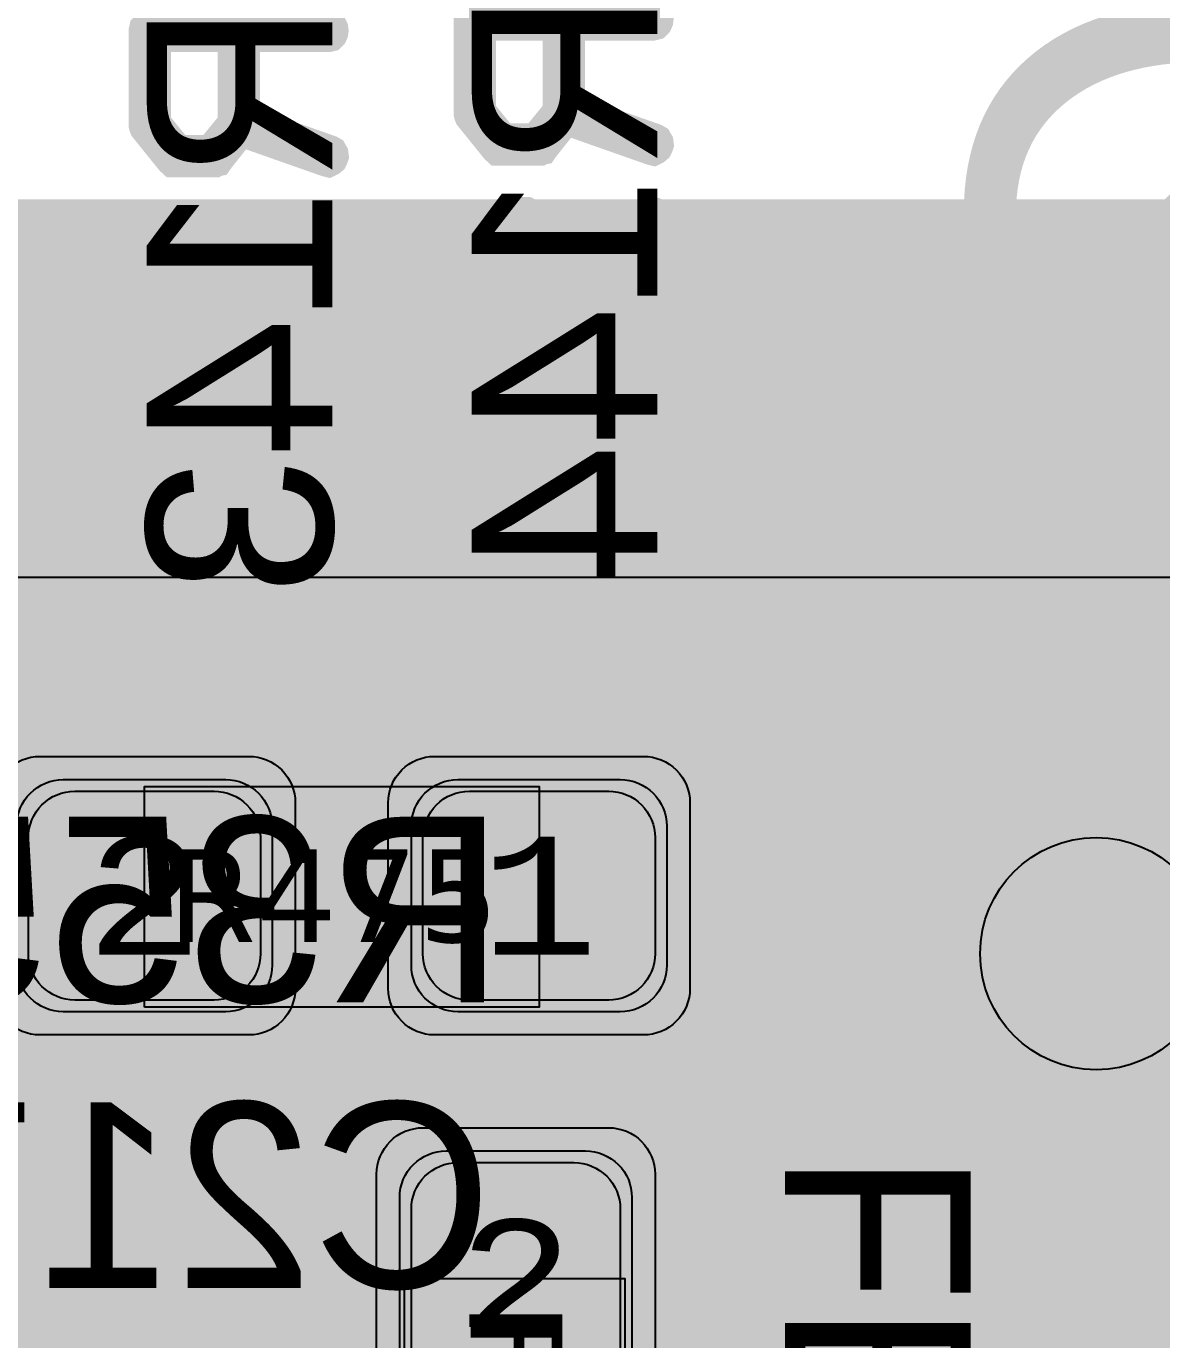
# Model space of a CAD drawing. Extents: x -28 to 199, y -61 to 255.
# Drawn here: x 135.14 to 140.03, y 121.84 to 127.5 of the extents above; entities that cross this region are included whole.
import ezdxf
from ezdxf.enums import TextEntityAlignment as Align

# ---------------------------------------------------------------- set-up
doc = ezdxf.new("R2010")
doc.units = 0
doc.header["$MEASUREMENT"] = 0
for name, color, linetype in [('ASSEMBLY_OUTLINES_TOP', 102, 'CONTINUOUS'), ('ASSEMBLY_PART_NUMBERS_BTM', 191, 'CONTINUOUS'), ('ASSEMBLY_PART_NUMBERS_TOP', 102, 'CONTINUOUS'), ('ASSEMBLY_REF_DES_TOP', 102, 'CONTINUOUS'), ('DRILL_DRAWING', 21, 'CONTINUOUS'), ('GENERATED_SILKSCREEN_BTM', 255, 'CONTINUOUS'), ('GENERATED_SILKSCREEN_TOP', 140, 'CONTINUOUS'), ('MOUNTING_HOLES_LAYER_2', 42, 'CONTINUOUS'), ('MOUNTING_HOLES_LAYER_3', 42, 'CONTINUOUS'), ('MOUNTING_HOLES_LAYER_BOT21', 42, 'CONTINUOUS'), ('MOUNTING_HOLES_LAYER_TOP', 42, 'CONTINUOUS'), ('PART_PADS_SMD_TOP', 150, 'CONTINUOUS'), ('PIN_NUMBERS_BTM', 8, 'CONTINUOUS'), ('PIN_NUMBERS_TOP', 8, 'CONTINUOUS'), ('PLACEMENT_OUTLINES_TOP', 130, 'CONTINUOUS'), ('PLANE_SHAPES_LAYER_2', 230, 'CONTINUOUS'), ('PLANE_SHAPES_LAYER_3', 81, 'CONTINUOUS'), ('SILKSCREEN_OUTLINES_TOP', 150, 'CONTINUOUS'), ('SILKSCREEN_REF_DES_BTM', 211, 'CONTINUOUS'), ('SILKSCREEN_REF_DES_TOP', 150, 'CONTINUOUS'), ('SOLDERMASK_PADS_TOP', 180, 'CONTINUOUS'), ('SOLDERPASTE_PADS_TOP', 180, 'CONTINUOUS'), ('TRACES_LAYER_2', 230, 'CONTINUOUS'), ('TRACES_LAYER_BOTTOM', 10, 'CONTINUOUS'), ('TRACES_LAYER_TOP', 150, 'CONTINUOUS')]:
    doc.layers.add(name, color=color, linetype=linetype)
doc.styles.add('COURIER_NEW', font='COUR.TTF')
doc.styles.add('VERDANA', font='verdana.TTF')
doc.styles.add('VERIBEST_GERBER_0', font='txt')

msp = doc.modelspace()

# ---------------------------------------------------------------- hatches: boundary and pattern name
at = {"layer": 'MOUNTING_HOLES_LAYER_2'}
h = msp.add_hatch(color=256, dxfattribs=at)
edge = h.paths.add_edge_path()
edge.add_arc((139.75, 123.5), 0.5, 0, 360)
at = {"layer": 'MOUNTING_HOLES_LAYER_3'}
h = msp.add_hatch(color=256, dxfattribs=at)
edge = h.paths.add_edge_path()
edge.add_arc((139.75, 123.5), 0.5, 0, 360)
at = {"layer": 'MOUNTING_HOLES_LAYER_BOT21'}
h = msp.add_hatch(color=256, dxfattribs=at)
edge = h.paths.add_edge_path()
edge.add_arc((139.75, 123.5), 0.5, 0, 360)
at = {"layer": 'MOUNTING_HOLES_LAYER_TOP'}
h = msp.add_hatch(color=256, dxfattribs=at)
edge = h.paths.add_edge_path()
edge.add_arc((139.75, 123.5), 0.5, 0, 360)
at = {"layer": 'PLANE_SHAPES_LAYER_2'}
h = msp.add_hatch(color=256, dxfattribs=at)
h.paths.add_polyline_path([(169.5, 129.25), (149.5, 129.25), (142.25, 122), (142.25, 90.5), (147.5, 90.5), (147.5, 80), (154, 80), (154, 69.25), (131.75, 69.25), (131.75, 73.25), (121.25, 73.25), (121.25, 81), (110.5, 81), (110.5, 125.75), (106.5, 125.75), (106.5, 128.75), (93.5, 128.75), (93.5, 120.25), (91.75, 120.25), (91.75, 121.5), (80, 121.5), (80, 118.25), (73.25, 118.25), (73.25, 124.5), (67.5, 124.5), (67.5, 128), (57.75, 128), (57.75, 120.25), (55.25, 120.25), (55.25, 121.5), (47.5, 121.5), (47.5, 119), (35, 119), (35, 134.75), (32.75, 134.75), (32.75, 159.75), (29.25, 159.75), (29.25, 175.25), (22.5, 175.25), (22.5, 195.25), (17.25, 195.25), (17.25, 198), (22.5, 198), (22.5, 216.5), (40.25, 216.5), (40.25, 235.5), (54.5, 235.5), (54.5, 254), (87.25, 254), (87.25, 236.25), (86.25, 236.25), (86.25, 228.75), (81, 228.75), (81, 218.75), (95.25, 218.75), (95.25, 194.5), (87, 194.5), (87, 172), (131.1, 172), (131.1, 208.75), (115.5, 208.75), (115.5, 213.75), (106.75, 213.75), (106.75, 218.75), (110.25, 222.25), (110.25, 226.25), (142.5, 226.25), (142.5, 221.5), (160.5, 221.5), (160.5, 240.75), (169.5, 240.75)])
h.paths.add_polyline_path([(35.5, 149.5), (41.75, 149.5), (41.75, 152), (39.25, 152), (39.25, 154), (37.75, 154), (37.75, 152), (35.5, 152)], flags=16)
h.paths.add_polyline_path([(37.5, 125.75), (37.5, 128.75), (42.75, 128.75), (42.75, 125.75)], flags=16)
h.paths.add_polyline_path([(52, 127.75), (52, 130.75), (54.25, 130.75), (54.25, 127.75)], flags=16)
h.paths.add_polyline_path([(50.75, 219.5), (50.75, 226.5), (71.75, 226.5), (71.75, 219.5)], flags=16)
h.paths.add_polyline_path([(66.5, 150.75), (66.5, 177.5), (72.25, 177.5), (72.25, 150.75)], flags=16)
h.paths.add_polyline_path([(47.25, 185.25), (73, 185.25), (73, 188.25), (70.25, 188.25), (70.25, 191), (47.25, 191)], flags=16)
h.paths.add_polyline_path([(84.5, 208), (84.5, 212.75), (85, 212.75), (85, 208)], flags=16)
h.paths.add_polyline_path([(61.5, 137.25), (87.75, 137.25), (87.75, 140.5), (84.75, 140.5), (84.75, 143), (61.5, 143)], flags=16)
h.paths.add_polyline_path([(88.75, 127), (88.75, 130), (91, 130), (91, 127)], flags=16)
h.paths.add_polyline_path([(85.5, 130.25), (85.5, 132.5), (91, 132.5), (91, 130.25)], flags=16)
h.paths.add_polyline_path([(108.75, 142.25), (135.75, 142.25), (135.75, 145.75), (132.25, 145.75), (132.25, 149), (108.75, 149)], flags=16)
h.paths.add_polyline_path([(114.25, 126.75), (140.75, 126.75), (140.75, 129.75), (137.25, 129.75), (137.25, 133), (114.25, 133)], flags=16)
h.paths.add_polyline_path([(155.25, 180.25), (166.25, 180.25), (166.25, 186.25), (152.25, 186.25), (152.25, 183), (155.25, 183)], flags=16)
at = {"layer": 'PLANE_SHAPES_LAYER_3'}
h = msp.add_hatch(color=256, dxfattribs=at)
h.paths.add_polyline_path([(169.5, 129.25), (149.5, 129.25), (142.25, 122), (142.25, 90.5), (147.5, 90.5), (147.5, 80), (154, 80), (154, 69.25), (131.75, 69.25), (131.75, 73.25), (121.25, 73.25), (121.25, 81), (110.5, 81), (110.5, 125.75), (106.5, 125.75), (106.5, 128.75), (93.5, 128.75), (93.5, 120.25), (91.75, 120.25), (91.75, 121.5), (80, 121.5), (80, 118.25), (73.25, 118.25), (73.25, 124.5), (67.5, 124.5), (67.5, 127.75), (58.25, 127.75), (58.25, 130.25), (88.75, 130.25), (88.75, 127), (91, 127), (91, 132.5), (55, 132.5), (55, 131.25), (52, 131.25), (52, 127.75), (55, 127.75), (55, 127.25), (57.75, 127.25), (57.75, 120.25), (55.25, 120.25), (55.25, 121.5), (47.5, 121.5), (47.5, 119), (35, 119), (35, 134.75), (32.75, 134.75), (32.75, 159.75), (29.25, 159.75), (29.25, 175.25), (22.5, 175.25), (22.5, 195.25), (17.25, 195.25), (17.25, 198), (22.5, 198), (22.5, 216.5), (40.25, 216.5), (40.25, 235.5), (54.5, 235.5), (54.5, 254), (87.25, 254), (87.25, 236.25), (86.25, 236.25), (86.25, 228.75), (81, 228.75), (81, 218.75), (95.25, 218.75), (95.25, 194.5), (87, 194.5), (87, 172), (131.1, 172), (131.1, 208.75), (115.5, 208.75), (115.5, 213.75), (106.75, 213.75), (106.75, 218.75), (110.25, 222.25), (110.25, 226.25), (142.5, 226.25), (142.5, 221.5), (160.5, 221.5), (160.5, 240.75), (169.5, 240.75)])
h.paths.add_polyline_path([(35.5, 149.5), (41.75, 149.5), (41.75, 152), (39.25, 152), (39.25, 154), (37.75, 154), (37.75, 152), (35.5, 152)], flags=16)
h.paths.add_polyline_path([(37.5, 125.75), (37.5, 128.75), (42.75, 128.75), (42.75, 125.75)], flags=16)
h.paths.add_polyline_path([(50.75, 219.5), (50.75, 226.5), (71.75, 226.5), (71.75, 219.5)], flags=16)
h.paths.add_polyline_path([(66.5, 150.75), (66.5, 177.5), (72.25, 177.5), (72.25, 150.75)], flags=16)
h.paths.add_polyline_path([(47.25, 185.25), (73, 185.25), (73, 188.25), (70.25, 188.25), (70.25, 191), (47.25, 191)], flags=16)
h.paths.add_polyline_path([(84.5, 208), (84.5, 212.75), (85, 212.75), (85, 208)], flags=16)
h.paths.add_polyline_path([(61.5, 137.25), (87.75, 137.25), (87.75, 140.5), (84.75, 140.5), (84.75, 143), (61.5, 143)], flags=16)
h.paths.add_polyline_path([(108.75, 142.25), (135.75, 142.25), (135.75, 145.75), (132.25, 145.75), (132.25, 149), (108.75, 149)], flags=16)
h.paths.add_polyline_path([(114.25, 126.75), (140.75, 126.75), (140.75, 129.75), (137.25, 129.75), (137.25, 133), (114.25, 133)], flags=16)
h.paths.add_polyline_path([(155.25, 180.25), (166.25, 180.25), (166.25, 186.25), (152.25, 186.25), (152.25, 183), (155.25, 183)], flags=16)

# ---------------------------------------------------------------- linework, layer by layer
at = {"layer": 'ASSEMBLY_OUTLINES_TOP', "const_width": 0.2}
msp.add_lwpolyline([(110.58, 125.12), (110.58, 134.42), (143.78, 134.42), (143.78, 125.12)], close=True, dxfattribs=at)
at = {"layer": 'ASSEMBLY_OUTLINES_TOP'}
for points in [[(135.65, 123.27), (135.65, 124.22), (137.35, 124.22), (137.35, 123.27)], [(136.77, 120.4), (136.77, 122.1), (137.72, 122.1), (137.72, 120.4)]]:
    msp.add_lwpolyline(points, close=True, dxfattribs=at)
at = {"layer": 'GENERATED_SILKSCREEN_BTM', "const_width": 0.15}
for points in [[(137.3608, 126.9752), (137.3592, 126.9728), (137.3552, 126.972), (137.3512, 126.9696), (137.3472, 126.9696), (137.1824, 126.9696), (137.1784, 126.9696), (137.176, 126.972), (137.1736, 126.972), (137.1728, 126.9728), (137.172, 126.9736), (137.1696, 126.9752), (137.06, 127.1112), (137.0584, 127.1152), (137.0576, 127.1176), (137.0568, 127.1216), (137.0568, 127.5248), (137.0584, 127.532), (137.0624, 127.536), (137.0672, 127.5408), (137.0728, 127.5424), (137.8408, 127.5424), (137.8472, 127.5408), (137.8512, 127.5368), (137.8536, 127.532), (137.8544, 127.5264), (137.8536, 127.52), (137.8512, 127.5144), (137.8472, 127.5104), (137.8408, 127.5088), (137.4728, 127.5088), (137.4728, 127.1328), (137.8456, 127.0016), (137.8512, 126.9984), (137.8544, 126.9928), (137.8552, 126.9864), (137.8536, 126.9816), (137.8512, 126.9768), (137.8464, 126.9728), (137.8416, 126.9704), (137.8352, 126.972), (137.4624, 127.1032), (137.3608, 126.9752)], [(135.9608, 126.9252), (135.9592, 126.9228), (135.9552, 126.922), (135.9512, 126.9196), (135.9472, 126.9196), (135.7824, 126.9196), (135.7784, 126.9196), (135.776, 126.922), (135.7736, 126.922), (135.7728, 126.9228), (135.772, 126.9236), (135.7696, 126.9252), (135.66, 127.0612), (135.6584, 127.0652), (135.6576, 127.0676), (135.6568, 127.0716), (135.6568, 127.4748), (135.6584, 127.482), (135.6624, 127.486), (135.6672, 127.4908), (135.6728, 127.4924), (136.4408, 127.4924), (136.4472, 127.4908), (136.4512, 127.4868), (136.4536, 127.482), (136.4544, 127.4764), (136.4536, 127.47), (136.4512, 127.4644), (136.4472, 127.4604), (136.4408, 127.4588), (136.0728, 127.4588), (136.0728, 127.0828), (136.4456, 126.9516), (136.4512, 126.9484), (136.4544, 126.9428), (136.4552, 126.9364), (136.4536, 126.9316), (136.4512, 126.9268), (136.4464, 126.9228), (136.4416, 126.9204), (136.4352, 126.922), (136.0624, 127.0532), (135.9608, 126.9252)], [(137.0896, 127.5088), (137.0896, 127.1256), (137.1904, 127.0016), (137.3392, 127.0016), (137.4408, 127.1256), (137.4408, 127.5088), (137.0896, 127.5088)], [(135.6896, 127.4588), (135.6896, 127.0756), (135.7904, 126.9516), (135.9392, 126.9516), (136.0408, 127.0756), (136.0408, 127.4588), (135.6896, 127.4588)], [(137.824, 126.6704), (137.8256, 126.6768), (137.8288, 126.68), (137.8344, 126.6824), (137.8408, 126.6832), (137.8464, 126.6824), (137.852, 126.68), (137.856, 126.6768), (137.8568, 126.6704), (137.8568, 126.3584), (137.856, 126.3528), (137.852, 126.348), (137.8464, 126.3456), (137.8408, 126.3448), (137.8344, 126.3456), (137.8288, 126.348), (137.8256, 126.3528), (137.824, 126.3584), (137.824, 126.4992), (137.0728, 126.4992), (137.0672, 126.5), (137.0632, 126.5024), (137.0608, 126.5064), (137.06, 126.512), (137.0592, 126.516), (137.0592, 126.52), (137.0608, 126.5232), (137.064, 126.5264), (137.2832, 126.6824), (137.2888, 126.6848), (137.2944, 126.6848), (137.2992, 126.6824), (137.3032, 126.6784), (137.3064, 126.6736), (137.308, 126.668), (137.308, 126.6648), (137.3064, 126.6624), (137.3048, 126.66), (137.3024, 126.6584), (137.1232, 126.5304), (137.824, 126.5304), (137.824, 126.6704)], [(136.424, 126.6204), (136.4256, 126.6268), (136.4288, 126.63), (136.4344, 126.6324), (136.4408, 126.6332), (136.4464, 126.6324), (136.452, 126.63), (136.456, 126.6268), (136.4568, 126.6204), (136.4568, 126.3084), (136.456, 126.3028), (136.452, 126.298), (136.4464, 126.2956), (136.4408, 126.2948), (136.4344, 126.2956), (136.4288, 126.298), (136.4256, 126.3028), (136.424, 126.3084), (136.424, 126.4492), (135.6728, 126.4492), (135.6672, 126.45), (135.6632, 126.4524), (135.6608, 126.4564), (135.66, 126.462), (135.6592, 126.466), (135.6592, 126.47), (135.6608, 126.4732), (135.664, 126.4764), (135.8832, 126.6324), (135.8888, 126.6348), (135.8944, 126.6348), (135.8992, 126.6324), (135.9032, 126.6284), (135.9064, 126.6236), (135.908, 126.618), (135.908, 126.6148), (135.9064, 126.6124), (135.9048, 126.61), (135.9024, 126.6084), (135.7232, 126.4804), (136.424, 126.4804), (136.424, 126.6204)], [(137.8408, 125.572), (137.8472, 125.5712), (137.8512, 125.5672), (137.8536, 125.5616), (137.8544, 125.556), (137.8536, 125.5504), (137.8512, 125.5456), (137.8472, 125.5416), (137.8408, 125.54), (137.5984, 125.54), (137.5984, 125.5024), (137.5968, 125.4968), (137.5936, 125.492), (137.588, 125.4896), (137.5824, 125.4888), (137.576, 125.4896), (137.5704, 125.492), (137.5664, 125.4968), (137.5656, 125.5024), (137.5656, 125.54), (137.0952, 125.54), (137.0912, 125.5408), (137.088, 125.5424), (137.0848, 125.5464), (137.0824, 125.5504), (137.0808, 125.5552), (137.08, 125.56), (137.0808, 125.564), (137.084, 125.568), (137.5696, 126.0536), (137.5744, 126.0568), (137.5792, 126.0584), (137.584, 126.0576), (137.5896, 126.0544), (137.5936, 126.0528), (137.596, 126.0496), (137.5976, 126.0464), (137.5984, 126.0424), (137.5984, 125.572), (137.8408, 125.572)], [(136.4408, 125.522), (136.4472, 125.5212), (136.4512, 125.5172), (136.4536, 125.5116), (136.4544, 125.506), (136.4536, 125.5004), (136.4512, 125.4956), (136.4472, 125.4916), (136.4408, 125.49), (136.1984, 125.49), (136.1984, 125.4524), (136.1968, 125.4468), (136.1936, 125.442), (136.188, 125.4396), (136.1824, 125.4388), (136.176, 125.4396), (136.1704, 125.442), (136.1664, 125.4468), (136.1656, 125.4524), (136.1656, 125.49), (135.6952, 125.49), (135.6912, 125.4908), (135.688, 125.4924), (135.6848, 125.4964), (135.6824, 125.5004), (135.6808, 125.5052), (135.68, 125.51), (135.6808, 125.514), (135.684, 125.518), (136.1696, 126.0036), (136.1744, 126.0068), (136.1792, 126.0084), (136.184, 126.0076), (136.1896, 126.0044), (136.1936, 126.0028), (136.196, 125.9996), (136.1976, 125.9964), (136.1984, 125.9924), (136.1984, 125.522), (136.4408, 125.522)], [(137.5656, 126.0024), (137.136, 125.572), (137.5656, 125.572), (137.5656, 126.0024)], [(136.1656, 125.9524), (135.736, 125.522), (136.1656, 125.522), (136.1656, 125.9524)], [(137.8408, 124.816), (137.8472, 124.8152), (137.8512, 124.8112), (137.8536, 124.8056), (137.8544, 124.8), (137.8536, 124.7944), (137.8512, 124.7896), (137.8472, 124.7856), (137.8408, 124.784), (137.5984, 124.784), (137.5984, 124.7464), (137.5968, 124.7408), (137.5936, 124.736), (137.588, 124.7336), (137.5824, 124.7328), (137.576, 124.7336), (137.5704, 124.736), (137.5664, 124.7408), (137.5656, 124.7464), (137.5656, 124.784), (137.0952, 124.784), (137.0912, 124.7848), (137.088, 124.7864), (137.0848, 124.7904), (137.0824, 124.7944), (137.0808, 124.7992), (137.08, 124.804), (137.0808, 124.808), (137.084, 124.812), (137.5696, 125.2976), (137.5744, 125.3008), (137.5792, 125.3024), (137.584, 125.3016), (137.5896, 125.2984), (137.5936, 125.2968), (137.596, 125.2936), (137.5976, 125.2904), (137.5984, 125.2864), (137.5984, 124.816), (137.8408, 124.816)], [(136.4536, 125.11), (136.344, 125.2452), (136.34, 125.2492), (136.3376, 125.25), (136.3352, 125.25), (136.3296, 125.2492), (136.324, 125.246), (136.32, 125.242), (136.3168, 125.2372), (136.316, 125.2316), (136.3176, 125.226), (136.424, 125.0956), (136.424, 124.8372), (136.3232, 124.7124), (136.1744, 124.7124), (136.0728, 124.8356), (136.0728, 124.9684), (136.0712, 124.9748), (136.068, 124.9788), (136.0624, 124.9812), (136.0568, 124.982), (136.0512, 124.9812), (136.0456, 124.9788), (136.0424, 124.9748), (136.0408, 124.9684), (136.0408, 124.8356), (135.9392, 124.7124), (135.7904, 124.7124), (135.6896, 124.8372), (135.6896, 125.0956), (135.796, 125.226), (135.7976, 125.2316), (135.7968, 125.2372), (135.7944, 125.242), (135.7896, 125.246), (135.7848, 125.2492), (135.7792, 125.25), (135.776, 125.25), (135.7736, 125.2492), (135.7696, 125.2452), (135.66, 125.11), (135.6592, 125.1076), (135.6584, 125.1052), (135.6576, 125.1044), (135.6568, 125.1012), (135.6568, 124.8316), (135.6576, 124.8276), (135.6584, 124.826), (135.6592, 124.8236), (135.66, 124.8212), (135.7696, 124.686), (135.7736, 124.6836), (135.7768, 124.6828), (135.7792, 124.6812), (135.7824, 124.6804), (135.9472, 124.6804), (135.9496, 124.6812), (135.9552, 124.6828), (135.9592, 124.6836), (135.9608, 124.686), (136.0568, 124.8036), (136.1528, 124.686), (136.1544, 124.6852), (136.156, 124.6836), (136.1568, 124.6828), (136.1584, 124.6828), (136.164, 124.6812), (136.1664, 124.6804), (136.3312, 124.6804), (136.3352, 124.6812), (136.3384, 124.6828), (136.3416, 124.6836), (136.344, 124.686), (136.4536, 124.8212), (136.4552, 124.8244), (136.456, 124.8252), (136.456, 124.8276), (136.4568, 124.8284), (136.4568, 124.8292), (136.4568, 124.8316), (136.4568, 125.1012), (136.456, 125.1044), (136.4552, 125.1076), (136.4536, 125.11)], [(137.5656, 125.2464), (137.136, 124.816), (137.5656, 124.816), (137.5656, 125.2464)], [(135.0248, 124.0764), (135.5648, 124.0764), (135.5704, 124.0748), (135.5752, 124.0708), (135.5792, 124.066), (135.5808, 124.0604), (135.5808, 123.6756), (135.58, 123.67), (135.5776, 123.666), (135.5744, 123.6636), (135.5688, 123.662), (135.5656, 123.6604), (135.5616, 123.6596), (135.5576, 123.6604), (135.5544, 123.6628), (135.424, 123.7692), (135.1656, 123.7692), (135.0408, 123.6676)], [(136.1944, 123.2796), (136.3296, 123.3892), (136.332, 123.3908), (136.3336, 123.3932), (136.3344, 123.3956), (136.3344, 123.398), (136.3336, 123.4036), (136.3304, 123.4092), (136.3264, 123.4132), (136.3216, 123.4164), (136.316, 123.4172), (136.3104, 123.4156), (136.18, 123.3092), (135.9216, 123.3092), (135.7968, 123.41), (135.7968, 123.5588), (135.92, 123.6604), (136.0528, 123.6604), (136.0592, 123.662), (136.0632, 123.6652), (136.0656, 123.6708), (136.0664, 123.6764), (136.0656, 123.682), (136.0632, 123.6868), (136.0592, 123.6908), (136.0528, 123.6924), (135.92, 123.6924), (135.7968, 123.794), (135.7968, 123.9428), (135.9216, 124.0436), (136.18, 124.0436), (136.3104, 123.9372), (136.316, 123.9356), (136.3216, 123.9364), (136.3264, 123.9388), (136.3304, 123.9436), (136.3336, 123.9484), (136.3344, 123.954), (136.3344, 123.9572), (136.3336, 123.9596), (136.332, 123.962), (136.3296, 123.9636), (136.1944, 124.0732), (136.192, 124.074), (136.1896, 124.0748), (136.1888, 124.0756), (136.1856, 124.0764), (135.916, 124.0764), (135.912, 124.0756), (135.9104, 124.0748), (135.9088, 124.074), (135.9056, 124.0732), (135.7704, 123.9636), (135.768, 123.9596), (135.7672, 123.9564), (135.7656, 123.954), (135.7648, 123.9508), (135.7648, 123.786), (135.7656, 123.7836), (135.7672, 123.778), (135.768, 123.774), (135.7704, 123.7724), (135.888, 123.6764), (135.7704, 123.5804), (135.7696, 123.5788), (135.768, 123.5772), (135.7672, 123.5764), (135.7672, 123.5748), (135.7656, 123.5692), (135.7648, 123.5668), (135.7648, 123.402), (135.7656, 123.398), (135.7672, 123.3948), (135.768, 123.3916), (135.7704, 123.3892), (135.9056, 123.2796), (135.9088, 123.278), (135.9096, 123.2772), (135.912, 123.2772), (135.9128, 123.2764), (135.9136, 123.2764), (135.916, 123.2764), (136.1856, 123.2764), (136.1888, 123.2772), (136.192, 123.278), (136.1944, 123.2796)], [(136.5256, 123.7724), (136.5232, 123.774), (136.5224, 123.778), (136.5208, 123.782), (136.52, 123.786), (136.52, 123.9508), (136.5208, 123.9548), (136.5224, 123.9572), (136.5224, 123.9596), (136.5232, 123.9604), (136.5248, 123.9612), (136.5256, 123.9628), (136.6616, 124.0732), (136.6656, 124.0748), (136.6688, 124.0756), (136.672, 124.0764), (137.0752, 124.0764), (137.0824, 124.0748), (137.0872, 124.0708), (137.0912, 124.066), (137.0928, 124.0604), (137.0928, 123.2924), (137.0912, 123.286), (137.0872, 123.282), (137.0824, 123.2796), (137.0768, 123.2788), (137.0704, 123.2796), (137.0648, 123.282), (137.0608, 123.286), (137.0592, 123.2924), (137.0592, 123.6604), (136.6832, 123.6604), (136.552, 123.2876), (136.5488, 123.282), (136.5432, 123.2788), (136.5376, 123.278), (136.532, 123.2796), (136.5272, 123.282), (136.5232, 123.286), (136.5216, 123.2916), (136.5224, 123.298), (136.6536, 123.6708), (136.5256, 123.7724)], [(135.4296, 123.8012), (135.4328, 123.8004), (135.4352, 123.7996), (135.4384, 123.798), (135.5472, 123.71), (135.5472, 124.0436), (135.0248, 124.0436)], [(137.0592, 124.0436), (136.6768, 124.0436), (136.552, 123.9428), (136.552, 123.794), (136.6768, 123.6924), (137.0592, 123.6924), (137.0592, 124.0436)], [(135.0144, 123.6892), (135.1496, 123.798), (135.1536, 123.7996), (135.1568, 123.8004), (135.16, 123.8012), (135.4296, 123.8012)], [(135.0408, 123.41), (135.1656, 123.31), (135.424, 123.31), (135.5544, 123.4156), (135.56, 123.418), (135.5648, 123.418), (135.5704, 123.4148), (135.5744, 123.4108), (135.5776, 123.4052), (135.5792, 123.3996), (135.5784, 123.3964), (135.5776, 123.394), (135.576, 123.3916), (135.5736, 123.39), (135.4384, 123.2796), (135.436, 123.278), (135.4328, 123.278), (135.4296, 123.2764), (135.16, 123.2764), (135.1584, 123.2764), (135.1568, 123.2772), (135.156, 123.2772), (135.1544, 123.278), (135.1528, 123.278), (135.1496, 123.2796), (135.0144, 123.39)], [(135.4168, 122.0792), (135.4232, 122.0776), (135.4272, 122.0744), (135.4288, 122.0688), (135.4296, 122.0624), (135.4288, 122.0568), (135.4272, 122.0512), (135.4232, 122.0472), (135.4168, 122.0464), (135.1048, 122.0464), (135.0992, 122.0472), (135.0944, 122.0512), (135.092, 122.0568), (135.0912, 122.0624), (135.092, 122.0688), (135.0944, 122.0744), (135.0992, 122.0776), (135.1048, 122.0792), (135.2456, 122.0792), (135.2456, 122.8304), (135.2464, 122.836), (135.2488, 122.84), (135.2528, 122.8424), (135.2584, 122.8432), (135.2624, 122.844), (135.2664, 122.844), (135.2696, 122.8424), (135.2728, 122.8392), (135.4288, 122.62), (135.4304, 122.6168), (135.4312, 122.6144), (135.4312, 122.6088), (135.4288, 122.604), (135.4248, 122.6), (135.42, 122.5968), (135.4144, 122.5952), (135.4112, 122.5952), (135.4088, 122.596), (135.4048, 122.6008), (135.2768, 122.78), (135.2768, 122.0792), (135.4168, 122.0792)], [(135.8568, 122.8432), (135.7224, 122.7336), (135.72, 122.7296), (135.7192, 122.7264), (135.7176, 122.724), (135.7168, 122.7208), (135.7168, 122.6112), (135.7176, 122.608), (135.7192, 122.6032), (135.72, 122.5992), (135.7224, 122.5976), (136.2552, 122.1648), (136.2552, 122.0792), (135.7328, 122.0792), (135.7272, 122.0776), (135.7224, 122.0744), (135.72, 122.0688), (135.7192, 122.0624), (135.72, 122.0568), (135.7224, 122.0512), (135.7272, 122.048), (135.7328, 122.0464), (136.272, 122.0464), (136.2784, 122.048), (136.2824, 122.052), (136.2864, 122.056), (136.288, 122.0624), (136.288, 122.172), (136.2872, 122.1744), (136.2856, 122.18), (136.284, 122.1824), (136.2832, 122.184), (136.2808, 122.1856), (135.7488, 122.6192), (135.7488, 122.7128), (135.8736, 122.8136), (136.132, 122.8136), (136.2624, 122.7072), (136.268, 122.7056), (136.2736, 122.7064), (136.2784, 122.7088), (136.2824, 122.7136), (136.2848, 122.7184), (136.2856, 122.724), (136.2848, 122.7296), (136.2832, 122.732), (136.2808, 122.7336), (136.1464, 122.8432), (136.1432, 122.844), (136.1416, 122.8448), (136.14, 122.8456), (136.1368, 122.8464), (135.8672, 122.8464), (135.864, 122.8456), (135.8624, 122.8448), (135.86, 122.844), (135.8568, 122.8432)], [(136.9008, 122.0496), (137.0352, 122.1592), (137.0392, 122.1616), (137.04, 122.1648), (137.0416, 122.168), (137.0424, 122.172), (137.0424, 122.7208), (137.0416, 122.7248), (137.04, 122.728), (137.0384, 122.7296), (137.0376, 122.7312), (137.036, 122.7336), (136.9008, 122.8432), (136.8984, 122.844), (136.896, 122.8448), (136.8952, 122.8456), (136.892, 122.8464), (136.6224, 122.8464), (136.6184, 122.8456), (136.6168, 122.8448), (136.6144, 122.844), (136.612, 122.8432), (136.4768, 122.7336), (136.4736, 122.7296), (136.472, 122.7232), (136.4728, 122.7184), (136.4744, 122.7144), (136.4768, 122.7112), (136.4808, 122.708), (136.4848, 122.7056), (136.4888, 122.7048), (136.4928, 122.7048), (136.496, 122.7072), (136.628, 122.8136), (136.8864, 122.8136), (137.0096, 122.7128), (137.0096, 122.18), (136.8864, 122.0792), (136.628, 122.0792), (136.496, 122.1856), (136.4928, 122.1872), (136.4888, 122.188), (136.4848, 122.1872), (136.4808, 122.1848), (136.4768, 122.1816), (136.4744, 122.1776), (136.4728, 122.1728), (136.472, 122.168), (136.4736, 122.1632), (136.4768, 122.1592), (136.612, 122.0496), (136.6152, 122.048), (136.616, 122.0472), (136.6184, 122.0472), (136.6192, 122.0464), (136.62, 122.0464), (136.6224, 122.0464), (136.892, 122.0464), (136.8952, 122.0472), (136.8984, 122.048), (136.9008, 122.0496)]]:
    msp.add_lwpolyline(points, dxfattribs=at)
at = {"layer": 'GENERATED_SILKSCREEN_TOP', "const_width": 0.15}
for points in [[(143.780005, 125.12, -0.4142135624), (143.78, 125.119995), (125.184998, 125.119995, 6.3355e-06), (125.185002, 125.120005), (143.779995, 125.120005), (143.779995, 134.419995), (131.984998, 134.419995, 6.3355e-06), (131.985002, 134.420005), (143.78, 134.420005, -0.4142135624), (143.780005, 134.42), (143.780005, 125.12)], [(136.783844, 124.220005, 1.1642e-05), (136.783836, 124.219995), (136.216164, 124.219995, 1.1642e-05), (136.216156, 124.220005), (136.783844, 124.220005)], [(136.792098, 123.269995), (136.207902, 123.269995, 1.22306e-05), (136.207911, 123.270005), (136.792089, 123.270005, 1.22306e-05), (136.792098, 123.269995)]]:
    msp.add_lwpolyline(points, format="xyb", dxfattribs=at)
for points in [[(139.1804, 121.9864), (139.182, 121.9808), (139.1852, 121.976), (139.1908, 121.9736), (139.1964, 121.9728), (139.2028, 121.9736), (139.2084, 121.976), (139.2116, 121.9808), (139.2132, 121.9864), (139.2132, 122.5264), (139.2116, 122.532), (139.2076, 122.536), (139.2036, 122.5408), (139.1972, 122.5424), (138.4292, 122.5424), (138.4236, 122.5408), (138.4188, 122.5368), (138.4164, 122.532), (138.4156, 122.5264), (138.4164, 122.52), (138.4188, 122.5144), (138.4236, 122.5104), (138.4292, 122.5088), (138.8332, 122.5088), (138.8332, 122.1464), (138.834, 122.1408), (138.838, 122.136), (138.8436, 122.1336), (138.8492, 122.1328), (138.8556, 122.1336), (138.8612, 122.136), (138.8644, 122.1408), (138.866, 122.1464), (138.866, 122.5088), (139.1804, 122.5088), (139.1804, 121.9864)], [(139.2132, 121.3552), (139.2132, 121.7704), (139.2116, 121.776), (139.2084, 121.7808), (139.2028, 121.7848), (139.1972, 121.7864), (138.8476, 121.7864), (138.8452, 121.7864), (138.8428, 121.7864), (138.4292, 121.7864), (138.4236, 121.7848), (138.418, 121.7808), (138.414, 121.776), (138.4132, 121.7704), (138.4132, 121.3504)]]:
    msp.add_lwpolyline(points, dxfattribs=at)
at = {"layer": 'MOUNTING_HOLES_LAYER_2'}
msp.add_circle((139.75, 123.5), 0.5, dxfattribs=at)
at = {"layer": 'MOUNTING_HOLES_LAYER_3'}
msp.add_circle((139.75, 123.5), 0.5, dxfattribs=at)
at = {"layer": 'MOUNTING_HOLES_LAYER_BOT21'}
msp.add_circle((139.75, 123.5), 0.5, dxfattribs=at)
at = {"layer": 'MOUNTING_HOLES_LAYER_TOP'}
msp.add_circle((139.75, 123.5), 0.5, dxfattribs=at)
at = {"layer": 'PART_PADS_SMD_TOP'}
for points in [[(136.2, 123.45, -0.4142135624), (136, 123.25), (135.3, 123.25, -0.4142135624), (135.1, 123.45), (135.1, 124.05, -0.4142135624), (135.3, 124.25), (136, 124.25, -0.4142135624), (136.2, 124.05)], [(137.9, 123.45, -0.4142135624), (137.7, 123.25), (137, 123.25, -0.4142135624), (136.8, 123.45), (136.8, 124.05, -0.4142135624), (137, 124.25), (137.7, 124.25, -0.4142135624), (137.9, 124.05)], [(136.95, 121.55, -0.4142135624), (136.75, 121.75), (136.75, 122.45, -0.4142135624), (136.95, 122.65), (137.55, 122.65, -0.4142135624), (137.75, 122.45), (137.75, 121.75, -0.4142135624), (137.55, 121.55)]]:
    msp.add_lwpolyline(points, format="xyb", close=True, dxfattribs=at)
at = {"layer": 'PLACEMENT_OUTLINES_TOP'}
for points in [[(110.58, 125.12), (110.58, 134.42), (143.78, 134.42), (143.78, 125.12)], [(135.65, 123.27), (135.65, 124.22), (137.35, 124.22), (137.35, 123.27)], [(136.77, 120.4), (136.77, 122.1), (137.72, 122.1), (137.72, 120.4)]]:
    msp.add_lwpolyline(points, close=True, dxfattribs=at)
at = {"layer": 'SILKSCREEN_OUTLINES_TOP'}
for points in [[(110.58, 125.12), (110.58, 134.42), (143.78, 134.42), (143.78, 125.12)], [(135.65, 123.27), (135.65, 124.22), (137.35, 124.22), (137.35, 123.27)], [(136.77, 120.4), (136.77, 122.1), (137.72, 122.1), (137.72, 120.4)]]:
    msp.add_lwpolyline(points, close=True, dxfattribs=at)
at = {"layer": 'SOLDERMASK_PADS_TOP'}
for points in [[(136.3, 123.35, -0.4142135624), (136.1, 123.15), (135.2, 123.15, -0.4142135624), (135, 123.35), (135, 124.15, -0.4142135624), (135.2, 124.35), (136.1, 124.35, -0.4142135624), (136.3, 124.15)], [(138, 123.35, -0.4142135624), (137.8, 123.15), (136.9, 123.15, -0.4142135624), (136.7, 123.35), (136.7, 124.15, -0.4142135624), (136.9, 124.35), (137.8, 124.35, -0.4142135624), (138, 124.15)], [(136.85, 121.45, -0.4142135624), (136.65, 121.65), (136.65, 122.55, -0.4142135624), (136.85, 122.75), (137.65, 122.75, -0.4142135624), (137.85, 122.55), (137.85, 121.65, -0.4142135624), (137.65, 121.45)]]:
    msp.add_lwpolyline(points, format="xyb", close=True, dxfattribs=at)
at = {"layer": 'SOLDERPASTE_PADS_TOP'}
for points in [[(136.15, 123.5, -0.4142135624), (135.95, 123.3), (135.35, 123.3, -0.4142135624), (135.15, 123.5), (135.15, 124, -0.4142135624), (135.35, 124.2), (135.95, 124.2, -0.4142135624), (136.15, 124)], [(137.85, 123.5, -0.4142135624), (137.65, 123.3), (137.05, 123.3, -0.4142135624), (136.85, 123.5), (136.85, 124, -0.4142135624), (137.05, 124.2), (137.65, 124.2, -0.4142135624), (137.85, 124)], [(137, 121.6, -0.4142135624), (136.8, 121.8), (136.8, 122.4, -0.4142135624), (137, 122.6), (137.5, 122.6, -0.4142135624), (137.7, 122.4), (137.7, 121.8, -0.4142135624), (137.5, 121.6)]]:
    msp.add_lwpolyline(points, format="xyb", close=True, dxfattribs=at)
at = {"layer": 'TRACES_LAYER_2', "const_width": 0.5}
msp.add_lwpolyline([(144.8, 134.4), (144.8, 129.208675), (140.095325, 124.504), (139.334129, 124.504), (138.746, 123.915871), (138.746, 123.154675), (138.588693, 122.997368), (138.588693, 108.652515), (139.321288, 107.91992), (139.321288, 107.878712), (139.8, 107.4)], dxfattribs=at)
at = {"layer": 'TRACES_LAYER_BOTTOM'}
for points, const_width in [([(133.25, 123.9), (135.551573, 123.9), (136.155573, 124.504), (145.015396, 124.504), (151.311396, 130.8), (153.5, 130.8)], 0.5), ([(151.85, 76.5), (151.372167, 76.5), (151.372167, 77.325), (146.204785, 82.492382), (146.204785, 91.474285), (140.882213, 96.796857), (140.882213, 118.741279), (137.753265, 121.870227), (128.688428, 121.870227), (127.75, 122.808655), (127.75, 123.9)], 0.35), ([(141.6, 112.3), (141.6, 118.975655), (137.931478, 122.644177), (133.678823, 122.644177), (133.25, 123.073), (133.25, 123.9)], 0.35)]:
    msp.add_lwpolyline(points, dxfattribs=dict(at, const_width=const_width))
at = {"layer": 'TRACES_LAYER_TOP', "const_width": 0.5}
for points in [[(150.75, 132.4), (150.75, 130.789523), (142.060477, 122.1), (137.25, 122.1)], [(137.35, 123.75), (137.4, 123.75), (143.15, 129.5), (146.75, 129.5)], [(135.65, 123.75), (133.846063, 123.75), (131.716199, 125.879864), (131.716199, 127.773801), (130.99, 128.5)], [(137.25, 122.1), (133.1, 122.1), (132.5, 122.7)]]:
    msp.add_lwpolyline(points, dxfattribs=at)

# ---------------------------------------------------------------- texts
at = {"layer": 'ASSEMBLY_PART_NUMBERS_BTM', "style": 'VERIBEST_GERBER_0', "text_generation_flag": 2}
for s, p in [('MCR25JZHJ000', (139.21, 130)), ('ERJ-3EKF6200V', (134.04, 124.75)), ('ERJ-3EKF6200V', (135.79, 124.75))]:
    msp.add_text(s, height=2.032, rotation=90, dxfattribs=at).set_placement(p, align=Align.TOP_LEFT)
at = {"layer": 'ASSEMBLY_PART_NUMBERS_TOP', "style": 'VERIBEST_GERBER_0'}
for s, p in [('ERJ-3EKF2000V', (136.5, 126.29)), ('SBH11-PBPC-D10-ST-BK', (115.75, 125.96)), ('ERJ-3EKF2000V', (125, 125.79))]:
    msp.add_text(s, height=2.032, dxfattribs=at).set_placement(p, align=Align.TOP_LEFT)
at = {"layer": 'ASSEMBLY_REF_DES_TOP', "style": 'VERDANA'}
msp.add_text('R475', height=0.4, dxfattribs=at).set_placement((135.75, 123.95), align=Align.TOP_LEFT)
msp.add_text('FB19', height=0.4, rotation=270, dxfattribs=at).set_placement((137.45, 122), align=Align.TOP_LEFT)
at = {"layer": 'DRILL_DRAWING', "style": 'VERIBEST_GERBER_0'}
msp.add_text('T', height=2, dxfattribs=at).set_placement((139.75, 123.5), align=Align.MIDDLE_CENTER)
at = {"layer": 'PIN_NUMBERS_BTM', "style": 'COURIER_NEW'}
for s, p in [('2', (135.65, 123.75)), ('1', (137.35, 123.75)), ('2', (137.25, 122.1))]:
    msp.add_text(s, height=0.508, dxfattribs=at).set_placement(p, align=Align.MIDDLE_CENTER)
at = {"layer": 'PIN_NUMBERS_TOP', "style": 'COURIER_NEW'}
for s, p in [('2', (135.65, 123.75)), ('1', (137.35, 123.75)), ('2', (137.25, 122.1))]:
    msp.add_text(s, height=0.508, dxfattribs=at).set_placement(p, align=Align.MIDDLE_CENTER)
at = {"layer": 'SILKSCREEN_REF_DES_BTM', "style": 'VERIBEST_GERBER_0', "text_generation_flag": 2}
for s, p in [('R144', (137.06, 127.65)), ('R143', (135.66, 127.6))]:
    msp.add_text(s, height=0.8, rotation=90, dxfattribs=at).set_placement(p, align=Align.TOP_LEFT)
for s, p in [('R355', (137.2, 124.09)), ('C217', (137.15, 122.86))]:
    msp.add_text(s, height=0.8, dxfattribs=at).set_placement(p, align=Align.TOP_LEFT)
at = {"layer": 'SILKSCREEN_REF_DES_TOP', "style": 'VERIBEST_GERBER_0'}
msp.add_text('FB19', height=0.8, rotation=270, dxfattribs=at).set_placement((139.21, 122.65), align=Align.TOP_LEFT)

doc.saveas('drawing.dxf')
